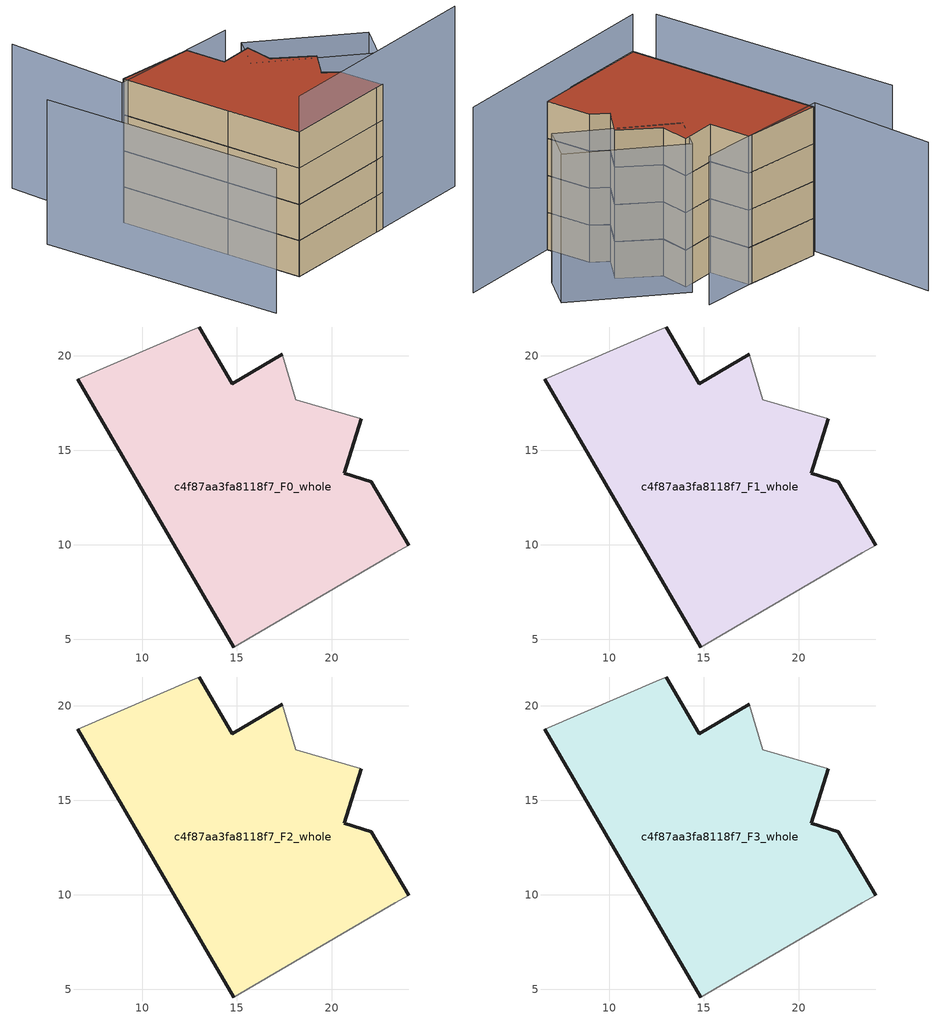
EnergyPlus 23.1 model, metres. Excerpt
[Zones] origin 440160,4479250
c4f87aa3fa8118f7_F0_whole
 floor ground (EU_floor_Construction): 23.38,9.57 24.09,9.99 22.1,13.33 20.68,13.78 21.56,16.67 18.12,17.66 17.38,20.08 14.76,18.51 12.99,21.52 12.65,21.38 6.57,18.75 11.48,10.36 14.84,4.6 z0
 wall outside (EU_wall_Construction): 12.99,21.52 14.76,18.51 17.38,20.08 / 21.56,16.67 20.68,13.78 22.1,13.33 24.09,9.99 / 14.84,4.6 11.48,10.36 6.57,18.75 z0:3
 wall adiabatic (EU_wall_Construction): 17.38,20.08 18.12,17.66 21.56,16.67 / 24.09,9.99 23.38,9.57 14.84,4.6 / 6.57,18.75 12.65,21.38 12.99,21.52 z0:3
c4f87aa3fa8118f7_F1_whole
 floor to c4f87aa3fa8118f7_F0_whole (EU_floor_Construction): 23.38,9.57 24.09,9.99 22.1,13.33 20.68,13.78 21.56,16.67 18.12,17.66 17.38,20.08 14.76,18.51 12.99,21.52 12.65,21.38 6.57,18.75 11.48,10.36 14.84,4.6 z3
 wall outside (EU_wall_Construction): 12.99,21.52 14.76,18.51 17.38,20.08 / 21.56,16.67 20.68,13.78 22.1,13.33 24.09,9.99 / 14.84,4.6 11.48,10.36 6.57,18.75 z3:6
 wall adiabatic (EU_wall_Construction): 17.38,20.08 18.12,17.66 21.56,16.67 / 24.09,9.99 23.38,9.57 14.84,4.6 / 6.57,18.75 12.65,21.38 12.99,21.52 z3:6
c4f87aa3fa8118f7_F2_whole
 floor to c4f87aa3fa8118f7_F1_whole (EU_floor_Construction): 23.38,9.57 24.09,9.99 22.1,13.33 20.68,13.78 21.56,16.67 18.12,17.66 17.38,20.08 14.76,18.51 12.99,21.52 12.65,21.38 6.57,18.75 11.48,10.36 14.84,4.6 z6
 wall outside (EU_wall_Construction): 12.99,21.52 14.76,18.51 17.38,20.08 / 21.56,16.67 20.68,13.78 22.1,13.33 24.09,9.99 / 14.84,4.6 11.48,10.36 6.57,18.75 z6:9
 wall adiabatic (EU_wall_Construction): 17.38,20.08 18.12,17.66 21.56,16.67 / 24.09,9.99 23.38,9.57 14.84,4.6 / 6.57,18.75 12.65,21.38 12.99,21.52 z6:9
c4f87aa3fa8118f7_F3_whole
 floor to c4f87aa3fa8118f7_F2_whole (EU_floor_Construction): 23.38,9.57 24.09,9.99 22.1,13.33 20.68,13.78 21.56,16.67 18.12,17.66 17.38,20.08 14.76,18.51 12.99,21.52 12.65,21.38 6.57,18.75 11.48,10.36 14.84,4.6 z9
 wall outside (EU_wall_Construction): 12.99,21.52 14.76,18.51 17.38,20.08 / 21.56,16.67 20.68,13.78 22.1,13.33 24.09,9.99 / 14.84,4.6 11.48,10.36 6.57,18.75 z9:12
 wall adiabatic (EU_wall_Construction): 17.38,20.08 18.12,17.66 21.56,16.67 / 24.09,9.99 23.38,9.57 14.84,4.6 / 6.57,18.75 12.65,21.38 12.99,21.52 z9:12
 roof outside (EU_roof_Construction): 21.56,16.67 20.68,13.78 22.1,13.33 24.09,9.99 23.38,9.57 14.84,4.6 11.48,10.36 6.57,18.75 12.65,21.38 12.99,21.52 14.76,18.51 17.38,20.08 18.12,17.66 z12
shading: 17.05,23.59 6.21,18.14 / 6.21,18.14 1.37,27.76 / -0.23,17.58 10.67,-0.67 / 17.29,21.08 26.84,18.95 / 26.84,18.95 26.03,15.33 / 26.03,15.33 16.48,17.46 / 16.48,17.46 17.29,21.08 z0:12; 14.84,4.6 32.07,14.74 z0:15
[Building]
EU S2 Campaign: North Axis=0; Terrain=City; Solar Distribution=FullExterior
[Site:Location]
Madrid: Latitude=40.5; Longitude=-3.5; Time Zone=1; Elevation=609
[SizingPeriod:WeatherFileDays]
AnnualSizingPeriod: Begin Month=1; Begin Day of Month=1; End Month=12; End Day of Month=31; Day of Week for Start Day=Monday; Use Weather File Daylight Saving Period=No; Use Weather File Rain and Snow Indicators=No
[MATERIAL]
EU_InternalMass_Material: Roughness=MediumRough; Thickness=0.1; Conductivity=1; Density=1800; Specific Heat=900; Thermal Absorptance=0.9; Solar Absorptance=0.7; Visible Absorptance=0.7
[MATERIAL:NOMASS] Roughness=MediumRough; Thermal Absorptance=0.9; Solar Absorptance=0.7; Visible Absorptance=0.7
Name | Thermal Resistance
EU_wall_NoMass | 1.60022
EU_roof_NoMass | 1.57597
EU_floor_NoMass | 0.470652
[CONSTRUCTION]
EU_wall_Construction: EU_wall_NoMass
EU_roof_Construction: EU_roof_NoMass
EU_floor_Construction: EU_floor_NoMass
EU_InternalMass_Construction: EU_InternalMass_Material
[ZONE] Type=1; Multiplier=1; Ceiling Height=autocalculate; Floor Area=autocalculate; Part of Total Floor Area=Yes
Name | Volume
c4f87aa3fa8118f7_F0_whole | 459.916
c4f87aa3fa8118f7_F1_whole; c4f87aa3fa8118f7_F2_whole; c4f87aa3fa8118f7_F3_whole | 459.914
[INTERNALMASS] Construction=EU_InternalMass_Construction; Surface Area=153.306
Name | Zone or ZoneList
c4f87aa3fa8118f7_F0_whole_EU_InternalMass | c4f87aa3fa8118f7_F0_whole
c4f87aa3fa8118f7_F1_whole_EU_InternalMass | c4f87aa3fa8118f7_F1_whole
c4f87aa3fa8118f7_F2_whole_EU_InternalMass | c4f87aa3fa8118f7_F2_whole
c4f87aa3fa8118f7_F3_whole_EU_InternalMass | c4f87aa3fa8118f7_F3_whole
[OTHEREQUIPMENT] Fuel Type=Electricity; Design Level Calculation Method=Watts/Area; Power per Zone Floor Area=1; Fraction Latent=0; Fraction Radiant=0; Fraction Lost=0; Carbon Dioxide Generation Rate=0; EndUse Subcategory=EU_Step8_InternalGains
Name | Zone or ZoneList or Space or SpaceList | Schedule
EU_Step8_InternalGain_c4f87aa3fa8118f7_F0_whole_f000 | c4f87aa3fa8118f7_F0_whole | EU_Step8_GainSchedule_c4f87aa3fa8118f7_F0_whole_f000
EU_Step8_InternalGain_c4f87aa3fa8118f7_F1_whole_f000 | c4f87aa3fa8118f7_F1_whole | EU_Step8_GainSchedule_c4f87aa3fa8118f7_F1_whole_f000
EU_Step8_InternalGain_c4f87aa3fa8118f7_F2_whole_f000 | c4f87aa3fa8118f7_F2_whole | EU_Step8_GainSchedule_c4f87aa3fa8118f7_F2_whole_f000
EU_Step8_InternalGain_c4f87aa3fa8118f7_F3_whole_f000 | c4f87aa3fa8118f7_F3_whole | EU_Step8_GainSchedule_c4f87aa3fa8118f7_F3_whole_f000
[ZONEVENTILATION:DESIGNFLOWRATE] Schedule=EU_AlwaysOn; Design Flow Rate Calculation Method=AirChanges/Hour; Air Changes per Hour=0.480704; Ventilation Type=Natural; Fan Pressure Rise=0; Fan Total Efficiency=1; Constant Term Coefficient=1; Temperature Term Coefficient=0; Velocity Term Coefficient=0; Velocity Squared Term Coefficient=0; Minimum Indoor Temperature=-100; Maximum Indoor Temperature=100; Delta Temperature=-100; Minimum Outdoor Temperature=-100; Maximum Outdoor Temperature=100; Maximum Wind Speed=40
Name | Zone or ZoneList or Space or SpaceList
EU_ConstantAir_c4f87aa3fa8118f7_F0_whole | c4f87aa3fa8118f7_F0_whole
EU_ConstantAir_c4f87aa3fa8118f7_F1_whole | c4f87aa3fa8118f7_F1_whole
EU_ConstantAir_c4f87aa3fa8118f7_F2_whole | c4f87aa3fa8118f7_F2_whole
EU_ConstantAir_c4f87aa3fa8118f7_F3_whole | c4f87aa3fa8118f7_F3_whole
[HVACTEMPLATE:THERMOSTAT] Constant Heating Setpoint=20; Constant Cooling Setpoint=50
EU_HeatOnly_c4f87aa3fa8118f7_F0_whole; EU_HeatOnly_c4f87aa3fa8118f7_F1_whole; EU_HeatOnly_c4f87aa3fa8118f7_F2_whole; EU_HeatOnly_c4f87aa3fa8118f7_F3_whole
[HVACTEMPLATE:ZONE:IDEALLOADSAIRSYSTEM] System Availability Schedule=EU_AlwaysOn; Maximum Heating Supply Air Temperature=50; Minimum Cooling Supply Air Temperature=13; Maximum Heating Supply Air Humidity Ratio=0.0156; Minimum Cooling Supply Air Humidity Ratio=0.0077; Heating Limit=NoLimit; Cooling Limit=NoLimit; Heating Availability Schedule=EU_AlwaysOn; Cooling Availability Schedule=EU_CoolingOff; Dehumidification Control Type=ConstantSensibleHeatRatio; Cooling Sensible Heat Ratio=0.7; Dehumidification Setpoint=60; Humidification Control Type=None; Humidification Setpoint=30; Outdoor Air Method=None; Outdoor Air Flow Rate per Person=0.00944; Outdoor Air Flow Rate per Zone Floor Area=0; Outdoor Air Flow Rate per Zone=0; Demand Controlled Ventilation Type=None; Outdoor Air Economizer Type=NoEconomizer; Heat Recovery Type=None; Sensible Heat Recovery Effectiveness=0.7; Latent Heat Recovery Effectiveness=0.65
Name | Template Thermostat
c4f87aa3fa8118f7_F0_whole | EU_HeatOnly_c4f87aa3fa8118f7_F0_whole
c4f87aa3fa8118f7_F1_whole | EU_HeatOnly_c4f87aa3fa8118f7_F1_whole
c4f87aa3fa8118f7_F2_whole | EU_HeatOnly_c4f87aa3fa8118f7_F2_whole
c4f87aa3fa8118f7_F3_whole | EU_HeatOnly_c4f87aa3fa8118f7_F3_whole
[SIZING:ZONE] Zone Cooling Design Supply Air Temperature Input Method=SupplyAirTemperature; Zone Cooling Design Supply Air Temperature=13; Zone Heating Design Supply Air Temperature Input Method=SupplyAirTemperature; Zone Heating Design Supply Air Temperature=50; Zone Cooling Design Supply Air Humidity Ratio=0.008; Zone Heating Design Supply Air Humidity Ratio=0.008; Cooling Design Air Flow Method=DesignDay; Cooling Design Air Flow Rate=0; Cooling Minimum Air Flow per Zone Floor Area=0.000762; Cooling Minimum Air Flow=0; Cooling Minimum Air Flow Fraction=0.2; Heating Design Air Flow Method=DesignDay; Heating Design Air Flow Rate=0; Heating Maximum Air Flow per Zone Floor Area=0.002032; Heating Maximum Air Flow=0.141576; Heating Maximum Air Flow Fraction=0.3; Account for Dedicated Outdoor Air System=No; Dedicated Outdoor Air System Control Strategy=NeutralSupplyAir; Dedicated Outdoor Air Low Setpoint Temperature for Design=autosize; Dedicated Outdoor Air High Setpoint Temperature for Design=autosize; Zone Load Sizing Method=Sensible Load Only No Latent Load; Zone Latent Cooling Design Supply Air Humidity Ratio Input Method=HumidityRatioDifference; Zone Cooling Design Supply Air Humidity Ratio Difference=0.005; Zone Latent Heating Design Supply Air Humidity Ratio Input Method=HumidityRatioDifference; Zone Humidification Design Supply Air Humidity Ratio Difference=0.005
c4f87aa3fa8118f7_F0_whole; c4f87aa3fa8118f7_F1_whole; c4f87aa3fa8118f7_F2_whole; c4f87aa3fa8118f7_F3_whole
[SCHEDULE:CONSTANT]
Name | Hourly Value
EU_AlwaysOn | 1
EU_CoolingOff | 0
[SCHEDULE:FILE] Column Number=1; Rows to Skip at Top=0; Number of Hours of Data=8760; Column Separator=Comma; Interpolate to Timestep=No; Minutes per Item=60; Adjust Schedule for Daylight Savings=Yes
Name | File
EU_Step8_GainSchedule_c4f87aa3fa8118f7_F0_whole_f000 | ../../schedules/c4f87aa3fa8118f7/c4f87aa3fa8118f7_F0_whole_f000_gain.csv
EU_Step8_GainSchedule_c4f87aa3fa8118f7_F1_whole_f000 | ../../schedules/c4f87aa3fa8118f7/c4f87aa3fa8118f7_F1_whole_f000_gain.csv
EU_Step8_GainSchedule_c4f87aa3fa8118f7_F2_whole_f000 | ../../schedules/c4f87aa3fa8118f7/c4f87aa3fa8118f7_F2_whole_f000_gain.csv
EU_Step8_GainSchedule_c4f87aa3fa8118f7_F3_whole_f000 | ../../schedules/c4f87aa3fa8118f7/c4f87aa3fa8118f7_F3_whole_f000_gain.csv
